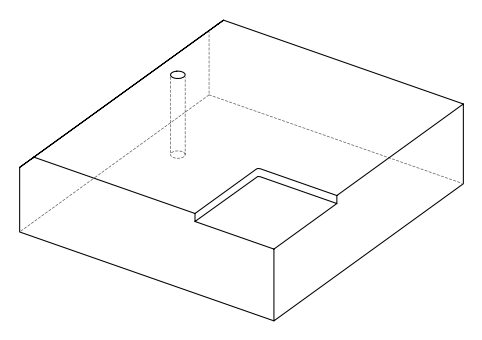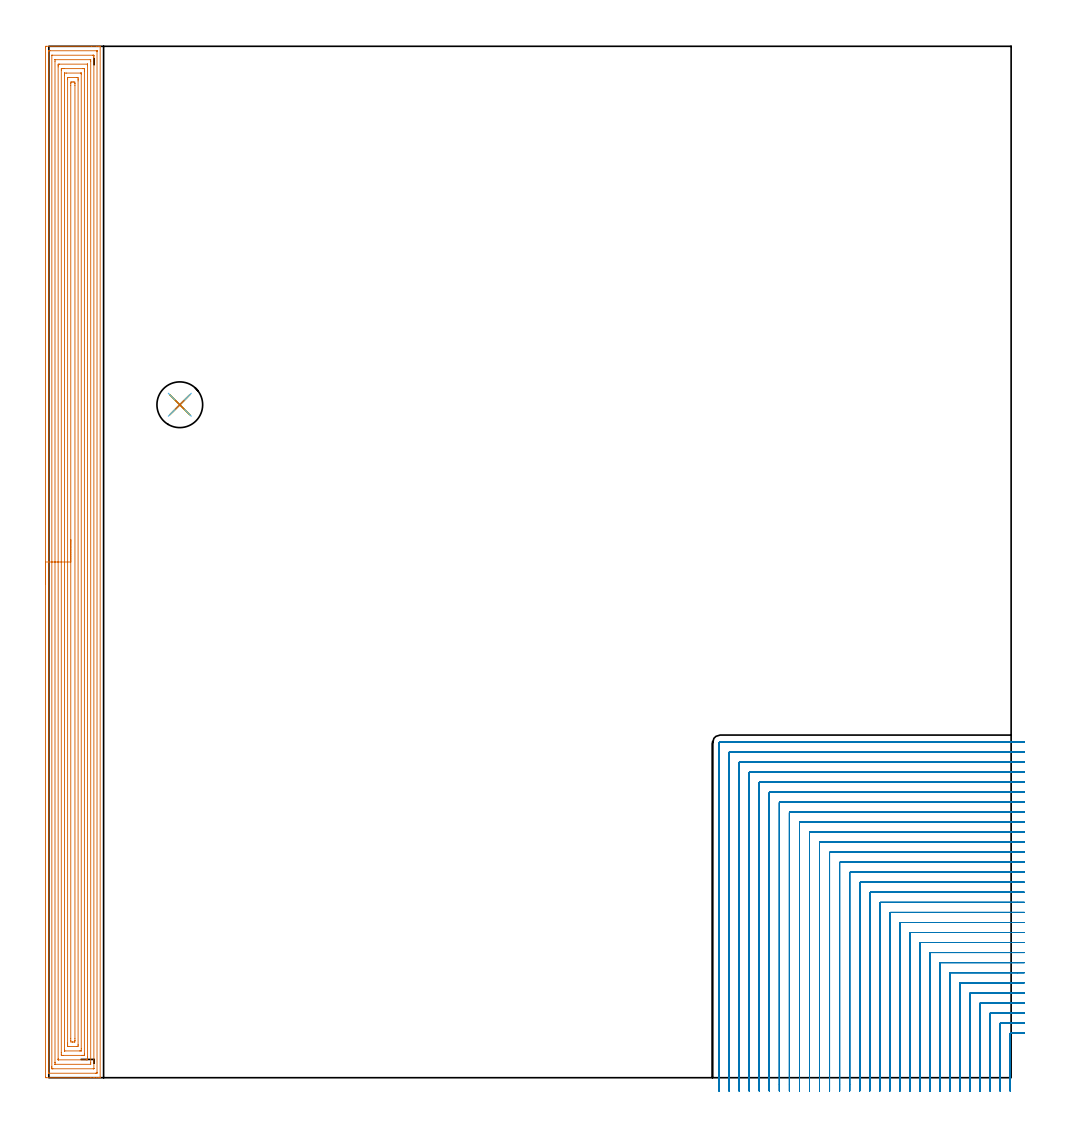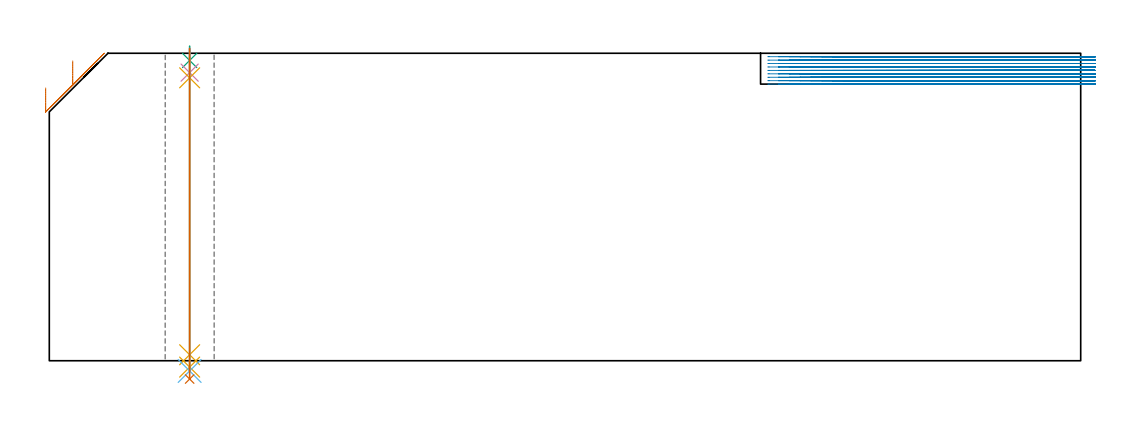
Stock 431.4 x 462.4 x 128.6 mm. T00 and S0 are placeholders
(PLAN: 7 operations, 6 tool changes, 130.7 min)
(1 AREA_MILL | FG_CHAMFER_SURFACE | UGT0205_001 | 33.67 min | 138772 mm3)
(2 MILL_CORNER_NOTCH_RECTANGULAR | CORNER_NOTCH_RECTANGULAR | UGT0201_124 | Follow Part, ap 1.5, ae 75% | 95.28 min | 265290 mm3)
(3 SPOT_DRILL | STEP1HOLE | NXT0321_9005460120000 | 0.05 min | 177 mm3)
(4 DRILL_BLIND_HOLE_INTO_CENTER | STEP1HOLE | UGT0301_178 | 0.04 min | 93 mm3)
(5 GUN_DRILL_THROUGH_HOLE | STEP1HOLE | UGT0307_001 | 0.58 min | 2345 mm3)
(6 SPADE_DRILL_TO_ENLARGE_THROUGH_HOLE | STEP1HOLE | UGT0306_003 | 0.54 min | 13076 mm3)
(7 DRILL_TO_ENLARGE_THROUGH_HOLE | STEP1HOLE | UGT0301_050 | 0.55 min | 26675 mm3)
(TOOL UGT0205_001 | Chamfer Mill 20 x 3 x 45 deg. | D20 FL50 Z2)
(TOOL UGT0201_124 | Carbide End Mill 6.0 | D6 FL15 Z4)
(TOOL NXT0321_9005460120000 | NC Spot Drill, 142deg, 12mm, Carbide, Uncoated | D12 PA142 FL30 Z2)
(TOOL UGT0301_178 | Twist Drill 5.4 mm | D5.4 PA118 FL55 Z2)
(TOOL UGT0307_001 | Gun Drill 5 mm | D5 PA130 FL24 Z1)
(TOOL UGT0306_003 | Spade Drill 12.5mm | D12.5 PA132 FL10 Z2)
(TOOL UGT0301_050 | Twist Drill 20.5 mm | D20.5 PA118 FL145 Z2)
(OP 1 AREA_MILL)
G17 G21 G94 G90
T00 M6
G54
G17 G0 G90 X-1.5 Y221.2 S1061 M3
G43 Z138.6 H0
Z114.1
G94 G1 Y221.238 Z113.228 F250.
Y221.352 Z112.364
Y221.541 Z111.512
Y221.803 Z110.68
Y222.137 Z109.874
Y222.54 Z109.1
Y223.008 Z108.364
Y223.54 Z107.672
Y224.129 Z107.029
Y224.772 Z106.44
Y225.464 Z105.908
Y226.2 Z105.44
Y226.974 Z105.037
Y227.78 Z104.703
Y228.612 Z104.441
Y229.464 Z104.252
Y230.328 Z104.138
Y231.2 Z104.1
Y461.777
X-1.497 Y462.046 Z104.102
X-1.492 Y462.39 Z104.106
X-1.143 Y462.4 Z104.454
X19.067 Z124.663
X21.478 Z127.074
X22.183 Z127.783
X22.505 Z128.105
X22.931 Y462.393 Z128.523
X22.997 Y462.39 Z128.588
X23. Y462.224 Z128.6
Y0.176
X22.997 Y0.01 Z128.588
X22.931 Y0.007 Z128.523
X22.505 Y0. Z128.105
X22.183 Z127.783
X21.478 Z127.074
X20.232 Z125.829
X18.796 Z124.392
X-1.144 Z104.454
X-1.492 Y0.01 Z104.106
X-1.499 Y0.356 Z104.099
X-1.5 Y0.372
Y231.2 Z104.1
X-0.086 Z105.514
X-0.085 Y459.99 Z105.515
X-0.084 Y460.096 Z105.516
X-0.081 Y460.204 Z105.519
X-0.074 Y460.39 Z105.526
X0.022 Y460.392 Z105.622
X0.506 Y460.399 Z106.106
X21.478 Z127.078
X21.537 Y460.398 Z127.137
X21.572 Y460.394 Z127.172
X21.577 Y460.392 Z127.177
X21.58 Y460.372 Z127.18
X21.583 Y460.311 Z127.183
X21.585 Y460.097 Z127.185
X21.586 Y459.99 Z127.186
X21.585 Y2.41 Z127.185
X21.584 Y2.304 Z127.184
X21.581 Y2.196 Z127.181
X21.574 Y2.01 Z127.174
X21.478 Y2.008 Z127.078
X20.994 Y2.001 Z126.594
X0.022 Z105.622
X-0.037 Y2.002 Z105.563
X-0.072 Y2.006 Z105.528
X-0.077 Y2.008 Z105.523
X-0.08 Y2.028 Z105.52
X-0.083 Y2.089 Z105.517
X-0.085 Y2.303 Z105.515
X-0.086 Y2.41 Z105.514
Y231.2
X1.328 Z106.928
X1.329 Y458.202 Z106.929
X1.33 Y458.322 Z106.93
X1.333 Y458.381 Z106.933
X1.334 Y458.388 Z106.934
X1.358 Y458.392 Z106.958
X1.414 Y458.396 Z107.014
X1.612 Y458.4 Z107.212
X19.69 Z125.29
X19.888 Y458.398 Z125.488
X20.02 Y458.395 Z125.62
X20.125 Y458.39 Z125.725
X20.165 Y458.382 Z125.765
X20.166 Y458.361 Z125.766
X20.169 Y458.202 Z125.769
X20.171 Y457.721 Z125.771
Y457.308
Y4.198
X20.17 Y4.078 Z125.77
X20.167 Y4.019 Z125.767
X20.166 Y4.012 Z125.766
X20.142 Y4.008 Z125.742
X20.086 Y4.004 Z125.686
X19.888 Y4. Z125.488
X1.81 Z107.41
X1.612 Y4.002 Z107.212
X1.48 Y4.005 Z107.08
X1.375 Y4.01 Z106.975
X1.335 Y4.018 Z106.935
X1.334 Y4.039 Z106.934
X1.331 Y4.198 Z106.931
X1.329 Y4.679 Z106.929
X1.328 Y5.092 Z106.928
Y231.2
X2.743 Z108.343
Y455.521
X2.748 Y456.37 Z108.348
X2.752 Y456.39 Z108.352
X2.774 Y456.395 Z108.374
X2.828 Y456.399 Z108.428
X18.565 Y456.4 Z124.165
X18.673 Y456.399 Z124.273
X18.726 Y456.395 Z124.326
X18.748 Y456.39 Z124.348
X18.75 Y456.376 Z124.35
X18.757 Y455.56 Z124.357
Y455.521
Y6.879
X18.751 Y6.03 Z124.351
X18.748 Y6.01 Z124.348
X18.726 Y6.005 Z124.326
X18.672 Y6.001 Z124.272
X2.935 Y6. Z108.535
X2.827 Y6.001 Z108.427
X2.774 Y6.005 Z108.374
X2.752 Y6.01 Z108.352
X2.75 Y6.024 Z108.35
X2.743 Y6.84 Z108.343
Y6.879
Y231.2
X4.157 Z109.757
Y453.175
X4.158 Y453.734 Z109.758
X4.16 Y454.065 Z109.76
X4.165 Y454.39 Z109.765
X4.492 Y454.396 Z110.092
X4.72 Y454.399 Z110.32
X17.236 Z122.836
X17.321 Y454.394 Z122.921
X17.337 Y454.39 Z122.937
X17.34 Y454.383 Z122.94
X17.342 Y454.371 Z122.942
X17.343 Y454.293 Z122.943
Y453.734
Y9.226
X17.342 Y8.666 Z122.942
X17.34 Y8.335 Z122.94
X17.335 Y8.01 Z122.935
X17.008 Y8.004 Z122.608
X16.78 Y8.001 Z122.38
X4.264 Z109.864
X4.179 Y8.006 Z109.779
X4.163 Y8.01 Z109.763
X4.16 Y8.016 Z109.76
X4.158 Y8.029 Z109.758
X4.157 Y8.107 Z109.757
Y8.666
Y231.2
X5.571 Z111.171
Y451.761
X5.572 Y451.946 Z111.172
X5.576 Y452.3 Z111.176
X5.578 Y452.38 Z111.178
X5.675 Y452.39 Z111.275
X5.829 Y452.397 Z111.429
X6.28 Y452.399 Z111.88
X6.72 Y452.4 Z112.32
X15.22 Z120.82
X15.662 Y452.398 Z121.262
X15.869 Y452.393 Z121.469
X15.911 Y452.39 Z121.511
X15.922 Y452.318 Z121.522
X15.926 Y452.134 Z121.526
X15.928 Y451.946 Z121.528
X15.929 Y451.238 Z121.529
Y451.052
X15.928 Y10.639 Z121.528
Y10.454
X15.924 Y10.1 Z121.524
X15.922 Y10.02 Z121.522
X15.825 Y10.01 Z121.425
X15.671 Y10.003 Z121.271
X15.22 Y10.001 Z120.82
X14.78 Y10. Z120.38
X6.28 Z111.88
X5.838 Y10.002 Z111.438
X5.631 Y10.007 Z111.231
X5.589 Y10.01 Z111.189
X5.578 Y10.082 Z111.178
X5.574 Y10.266 Z111.174
X5.572 Y10.454 Z111.172
X5.571 Y11.162 Z111.171
Y11.348
Y231.2
X6.985 Z112.585
X6.986 Y449.453 Z112.586
X6.989 Y450.159 Z112.589
X6.992 Y450.341 Z112.592
X6.999 Y450.39 Z112.599
X7.053 Y450.394 Z112.653
X7.174 Y450.397 Z112.774
X7.827 Y450.4 Z113.427
X14.326 Y450.399 Z119.926
X14.407 Y450.398 Z120.007
X14.471 Y450.394 Z120.071
X14.507 Y450.39 Z120.107
X14.509 Y450.346 Z120.109
X14.513 Y450.159 Z120.113
X14.514 Y449.971 Z120.114
Y12.947
X14.511 Y12.241 Z120.111
X14.508 Y12.059 Z120.108
X14.501 Y12.01 Z120.101
X14.447 Y12.006 Z120.047
X14.326 Y12.003 Z119.926
X13.673 Y12. Z119.273
X7.174 Y12.001 Z112.774
X7.093 Y12.002 Z112.693
X7.029 Y12.006 Z112.629
X6.993 Y12.01 Z112.593
X6.991 Y12.054 Z112.591
X6.987 Y12.241 Z112.587
X6.986 Y12.429 Z112.586
X6.985 Y231.2 Z112.585
X8.4 Z114.
Y447.478
X8.402 Y448.037 Z114.002
X8.407 Y448.371 Z114.007
X8.934 Y448.399 Z114.534
X8.962 Y448.4 Z114.562
X12.538 Y448.399 Z118.138
X13.093 Y448.371 Z118.693
X13.099 Y447.811 Z118.699
X13.1 Y447.478 Z118.7
Y446.915
Y14.922
X13.098 Y14.363 Z118.698
X13.093 Y14.029 Z118.693
X12.566 Y14.001 Z118.166
X12.538 Y14. Z118.138
X8.962 Y14.001 Z114.562
X8.407 Y14.029 Z114.007
X8.401 Y14.589 Z114.001
X8.4 Y14.922 Z114.
X8.399 Y15.485 Z113.999
X8.4 Y231.2 Z114.
X9.814 Z115.414
Y444.796
X9.815 Y445.69 Z115.415
X9.816 Y445.73 Z115.416
X9.856 Y446.39 Z115.456
X10.044 Y446.396 Z115.644
X10.75 Y446.399 Z116.35
X10.935 Z116.535
X11.644 Y446.39 Z117.244
X11.683 Y445.69 Z117.283
X11.685 Y445.65 Z117.285
X11.686 Y444.796 Z117.286
Y17.604
X11.684 Y16.71 Z117.284
X11.683 Y16.67 Z117.283
X11.644 Y16.01 Z117.244
X11.456 Y16.004 Z117.056
X10.75 Y16.001 Z116.35
X10.565 Z116.165
X9.856 Y16.01 Z115.456
X9.817 Y16.71 Z115.417
X9.815 Y16.75 Z115.415
X9.814 Y17.604 Z115.414
Y231.2
Y232.072 Z115.452
Y232.936 Z115.566
Y233.788 Z115.754
Y234.62 Z116.017
Y235.426 Z116.351
Y236.2 Z116.753
Y236.936 Z117.222
Y237.628 Z117.753
Y238.271 Z118.343
Y238.86 Z118.986
Y239.392 Z119.678
Y239.86 Z120.414
Y240.263 Z121.188
Y240.597 Z121.994
Y240.859 Z122.826
Y241.048 Z123.677
Y241.162 Z124.542
Y241.2 Z125.414
G0 Z138.6
M5
M2
(OP 2 MILL_CORNER_NOTCH_RECTANGULAR)
G17 G21 G94 G90
T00 M6
G54
G17 G0 G90 X437.4 Y20.1 S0 M3
G43 Z138.6 H0
Z127.167
G94 G1 X434.4 F250.
X431.292 F500.
G3 X431. Y19.808 R0.3
G1 Y-3.
Y-6. F250.
G0 Z138.6
X437.4 Y24.6
Z127.167
G1 X434.4
X426.792 F500.
G3 X426.5 Y24.308 R0.3
G1 Y-3.
Y-6. F250.
G0 Z138.6
X437.4 Y29.1
Z127.167
G1 X434.4
X422.292 F500.
G3 X422. Y28.808 R0.3
G1 Y-3.
Y-6. F250.
G0 Z138.6
X437.4 Y33.6
Z127.167
G1 X434.4
X417.793 F500.
G3 X417.5 Y33.307 R0.3
G1 Y-3.
Y-6. F250.
G0 Z138.6
X437.4 Y38.1
Z127.167
G1 X434.4
X413.293 F500.
G3 X413. Y37.807 R0.3
G1 Y-3.
Y-6. F250.
G0 Z138.6
X437.4 Y42.6
Z127.167
G1 X434.4
X408.793 F500.
G3 X408.5 Y42.307 R0.3
G1 Y-3.
Y-6. F250.
G0 Z138.6
X437.4 Y47.1
Z127.167
G1 X434.4
X404.293 F500.
G3 X404. Y46.807 R0.3
G1 Y-3.
Y-6. F250.
G0 Z138.6
X437.4 Y51.6
Z127.167
G1 X434.4
X399.793 F500.
G3 X399.5 Y51.307 R0.3
G1 Y-3.
Y-6. F250.
G0 Z138.6
X437.4 Y56.1
Z127.167
G1 X434.4
X395.294 F500.
G3 X395. Y55.806 R0.3
G1 Y-3.
Y-6. F250.
G0 Z138.6
X437.4 Y60.6
Z127.167
G1 X434.4
X390.794 F500.
G3 X390.5 Y60.306 R0.3
G1 Y-3.
Y-6. F250.
G0 Z138.6
X437.4 Y65.1
Z127.167
G1 X434.4
X386.294 F500.
G3 X386. Y64.806 R0.3
G1 Y-3.
Y-6. F250.
G0 Z138.6
X437.4 Y69.6
Z127.167
G1 X434.4
X381.794 F500.
G3 X381.5 Y69.306 R0.3
G1 Y-3.
Y-6. F250.
G0 Z138.6
X437.4 Y74.1
Z127.167
G1 X434.4
X377.294 F500.
G3 X377. Y73.806 R0.3
G1 Y-3.
Y-6. F250.
G0 Z138.6
X437.4 Y78.6
Z127.167
G1 X434.4
X372.794 F500.
G3 X372.5 Y78.306 R0.3
G1 Y-3.
Y-6. F250.
G0 Z138.6
X437.4 Y83.1
Z127.167
G1 X434.4
X368.295 F500.
G3 X368. Y82.805 R0.3
G1 Y-3.
Y-6. F250.
G0 Z138.6
X437.4 Y87.6
Z127.167
G1 X434.4
X363.795 F500.
G3 X363.5 Y87.305 R0.3
G1 Y-3.
Y-6. F250.
G0 Z138.6
X437.4 Y92.1
Z127.167
G1 X434.4
X359.295 F500.
G3 X359. Y91.805 R0.3
G1 Y-3.
Y-6. F250.
G0 Z138.6
X437.4 Y96.6
Z127.167
G1 X434.4
X354.795 F500.
G3 X354.5 Y96.305 R0.3
G1 Y-3.
Y-6. F250.
G0 Z138.6
X437.4 Y101.1
Z127.167
G1 X434.4
X350.295 F500.
G3 X350. Y100.805 R0.3
G1 Y-3.
Y-6. F250.
G0 Z138.6
X437.4 Y105.6
Z127.167
G1 X434.4
X345.796 F500.
G3 X345.5 Y105.304 R0.3
G1 Y-3.
Y-6. F250.
G0 Z138.6
X437.4 Y110.1
Z127.167
G1 X434.4
X341.296 F500.
G3 X341. Y109.804 R0.3
G1 Y-3.
Y-6. F250.
G0 Z138.6
X437.4 Y114.6
Z127.167
G1 X434.4
X336.796 F500.
G3 X336.5 Y114.304 R0.3
G1 Y-3.
Y-6. F250.
G0 Z138.6
X437.4 Y119.1
Z127.167
G1 X434.4
X332.296 F500.
G3 X332. Y118.804 R0.3
G1 Y-3.
Y-6. F250.
G0 Z138.6
X437.4 Y123.6
Z127.167
G1 X434.4
X327.796 F500.
G3 X327.5 Y123.304 R0.3
G1 Y-3.
Y-6. F250.
G0 Z138.6
X437.4 Y128.1
Z127.167
G1 X434.4
X323.296 F500.
G3 X323. Y127.804 R0.3
G1 Y-3.
Y-6. F250.
G0 Z138.6
X437.4 Y132.6
Z127.167
G1 X434.4
X318.797 F500.
G3 X318.5 Y132.303 R0.3
G1 Y-3.
Y-6. F250.
G0 Z138.6
X437.4 Y137.1
Z127.167
G1 X434.4
X314.297 F500.
G3 X314. Y136.803 R0.3
G1 Y-3.
Y-6. F250.
G0 Z138.6
X437.4 Y141.6
Z127.167
G1 X434.4
X309.797 F500.
G3 X309.5 Y141.303 R0.3
G1 Y-3.
Y-6. F250.
G0 Z138.6
X437.4 Y146.1
Z127.167
G1 X434.4
X305.297 F500.
G3 X305. Y145.803 R0.3
G1 Y-3.
Y-6. F250.
G0 Z138.6
X437.4 Y150.6
Z127.167
G1 X434.4
X301. F500.
G3 X300.5 Y150.1 R0.5
G1 Y-3.
Y-6. F250.
G0 Z138.6
X437.4 Y20.1
Z125.733
G1 X434.4
X431.292 F500.
G3 X431. Y19.808 R0.3
G1 Y-3.
Y-6. F250.
G0 Z138.6
X437.4 Y24.6
Z125.733
G1 X434.4
X426.792 F500.
G3 X426.5 Y24.308 R0.3
G1 Y-3.
Y-6. F250.
G0 Z138.6
X437.4 Y29.1
Z125.733
G1 X434.4
X422.292 F500.
G3 X422. Y28.808 R0.3
G1 Y-3.
Y-6. F250.
G0 Z138.6
X437.4 Y33.6
Z125.733
G1 X434.4
X417.793 F500.
G3 X417.5 Y33.307 R0.3
G1 Y-3.
Y-6. F250.
G0 Z138.6
X437.4 Y38.1
Z125.733
G1 X434.4
X413.293 F500.
G3 X413. Y37.807 R0.3
G1 Y-3.
Y-6. F250.
G0 Z138.6
X437.4 Y42.6
Z125.733
G1 X434.4
X408.793 F500.
G3 X408.5 Y42.307 R0.3
G1 Y-3.
Y-6. F250.
G0 Z138.6
X437.4 Y47.1
Z125.733
G1 X434.4
X404.293 F500.
G3 X404. Y46.807 R0.3
G1 Y-3.
Y-6. F250.
G0 Z138.6
X437.4 Y51.6
Z125.733
G1 X434.4
X399.793 F500.
G3 X399.5 Y51.307 R0.3
G1 Y-3.
Y-6. F250.
G0 Z138.6
X437.4 Y56.1
Z125.733
G1 X434.4
X395.294 F500.
G3 X395. Y55.806 R0.3
G1 Y-3.
Y-6. F250.
G0 Z138.6
X437.4 Y60.6
Z125.733
G1 X434.4
X390.794 F500.
G3 X390.5 Y60.306 R0.3
G1 Y-3.
Y-6. F250.
G0 Z138.6
X437.4 Y65.1
Z125.733
G1 X434.4
X386.294 F500.
G3 X386. Y64.806 R0.3
G1 Y-3.
Y-6. F250.
G0 Z138.6
X437.4 Y69.6
Z125.733
G1 X434.4
X381.794 F500.
G3 X381.5 Y69.306 R0.3
G1 Y-3.
Y-6. F250.
G0 Z138.6
X437.4 Y74.1
Z125.733
G1 X434.4
X377.294 F500.
G3 X377. Y73.806 R0.3
G1 Y-3.
Y-6. F250.
G0 Z138.6
X437.4 Y78.6
Z125.733
G1 X434.4
X372.794 F500.
G3 X372.5 Y78.306 R0.3
G1 Y-3.
Y-6. F250.
G0 Z138.6
X437.4 Y83.1
Z125.733
G1 X434.4
X368.295 F500.
G3 X368. Y82.805 R0.3
G1 Y-3.
Y-6. F250.
G0 Z138.6
X437.4 Y87.6
Z125.733
G1 X434.4
X363.795 F500.
G3 X363.5 Y87.305 R0.3
G1 Y-3.
Y-6. F250.
G0 Z138.6
X437.4 Y92.1
Z125.733
G1 X434.4
X359.295 F500.
G3 X359. Y91.805 R0.3
G1 Y-3.
Y-6. F250.
G0 Z138.6
X437.4 Y96.6
Z125.733
G1 X434.4
X354.795 F500.
G3 X354.5 Y96.305 R0.3
G1 Y-3.
Y-6. F250.
G0 Z138.6
X437.4 Y101.1
Z125.733
G1 X434.4
X350.295 F500.
G3 X350. Y100.805 R0.3
G1 Y-3.
Y-6. F250.
G0 Z138.6
X437.4 Y105.6
Z125.733
G1 X434.4
X345.796 F500.
G3 X345.5 Y105.304 R0.3
G1 Y-3.
Y-6. F250.
G0 Z138.6
X437.4 Y110.1
Z125.733
G1 X434.4
X341.296 F500.
G3 X341. Y109.804 R0.3
G1 Y-3.
Y-6. F250.
G0 Z138.6
X437.4 Y114.6
Z125.733
G1 X434.4
X336.796 F500.
G3 X336.5 Y114.304 R0.3
G1 Y-3.
Y-6. F250.
G0 Z138.6
X437.4 Y119.1
Z125.733
G1 X434.4
X332.296 F500.
G3 X332. Y118.804 R0.3
G1 Y-3.
Y-6. F250.
G0 Z138.6
X437.4 Y123.6
Z125.733
G1 X434.4
X327.796 F500.
G3 X327.5 Y123.304 R0.3
G1 Y-3.
Y-6. F250.
G0 Z138.6
X437.4 Y128.1
Z125.733
G1 X434.4
X323.296 F500.
G3 X323. Y127.804 R0.3
G1 Y-3.
Y-6. F250.
G0 Z138.6
X437.4 Y132.6
Z125.733
G1 X434.4
X318.797 F500.
G3 X318.5 Y132.303 R0.3
G1 Y-3.
Y-6. F250.
G0 Z138.6
X437.4 Y137.1
Z125.733
G1 X434.4
X314.297 F500.
G3 X314. Y136.803 R0.3
G1 Y-3.
Y-6. F250.
G0 Z138.6
X437.4 Y141.6
Z125.733
G1 X434.4
X309.797 F500.
G3 X309.5 Y141.303 R0.3
G1 Y-3.
Y-6. F250.
G0 Z138.6
X437.4 Y146.1
Z125.733
G1 X434.4
X305.297 F500.
G3 X305. Y145.803 R0.3
G1 Y-3.
Y-6. F250.
G0 Z138.6
X437.4 Y150.6
Z125.733
G1 X434.4
X301. F500.
G3 X300.5 Y150.1 R0.5
G1 Y-3.
Y-6. F250.
G0 Z138.6
X437.4 Y20.1
Z124.3
G1 X434.4
X431.292 F500.
G3 X431. Y19.808 R0.3
G1 Y-3.
Y-6. F250.
G0 Z138.6
X437.4 Y24.6
Z124.3
G1 X434.4
X426.792 F500.
G3 X426.5 Y24.308 R0.3
G1 Y-3.
Y-6. F250.
G0 Z138.6
X437.4 Y29.1
Z124.3
G1 X434.4
X422.292 F500.
G3 X422. Y28.808 R0.3
G1 Y-3.
Y-6. F250.
G0 Z138.6
X437.4 Y33.6
Z124.3
G1 X434.4
X417.793 F500.
G3 X417.5 Y33.307 R0.3
G1 Y-3.
Y-6. F250.
G0 Z138.6
X437.4 Y38.1
Z124.3
G1 X434.4
X413.293 F500.
G3 X413. Y37.807 R0.3
G1 Y-3.
Y-6. F250.
G0 Z138.6
X437.4 Y42.6
Z124.3
G1 X434.4
X408.793 F500.
G3 X408.5 Y42.307 R0.3
G1 Y-3.
Y-6. F250.
G0 Z138.6
X437.4 Y47.1
Z124.3
G1 X434.4
X404.293 F500.
G3 X404. Y46.807 R0.3
G1 Y-3.
Y-6. F250.
G0 Z138.6
X437.4 Y51.6
Z124.3
G1 X434.4
X399.793 F500.
G3 X399.5 Y51.307 R0.3
G1 Y-3.
Y-6. F250.
G0 Z138.6
X437.4 Y56.1
Z124.3
G1 X434.4
X395.294 F500.
G3 X395. Y55.806 R0.3
G1 Y-3.
Y-6. F250.
G0 Z138.6
X437.4 Y60.6
Z124.3
G1 X434.4
X390.794 F500.
G3 X390.5 Y60.306 R0.3
G1 Y-3.
Y-6. F250.
G0 Z138.6
X437.4 Y65.1
Z124.3
G1 X434.4
X386.294 F500.
G3 X386. Y64.806 R0.3
G1 Y-3.
Y-6. F250.
G0 Z138.6
X437.4 Y69.6
Z124.3
G1 X434.4
X381.794 F500.
G3 X381.5 Y69.306 R0.3
G1 Y-3.
Y-6. F250.
G0 Z138.6
X437.4 Y74.1
Z124.3
G1 X434.4
X377.294 F500.
G3 X377. Y73.806 R0.3
G1 Y-3.
Y-6. F250.
G0 Z138.6
X437.4 Y78.6
Z124.3
G1 X434.4
X372.794 F500.
G3 X372.5 Y78.306 R0.3
G1 Y-3.
Y-6. F250.
G0 Z138.6
X437.4 Y83.1
Z124.3
G1 X434.4
X368.295 F500.
G3 X368. Y82.805 R0.3
G1 Y-3.
Y-6. F250.
G0 Z138.6
X437.4 Y87.6
Z124.3
G1 X434.4
X363.795 F500.
G3 X363.5 Y87.305 R0.3
G1 Y-3.
Y-6. F250.
G0 Z138.6
X437.4 Y92.1
Z124.3
G1 X434.4
X359.295 F500.
G3 X359. Y91.805 R0.3
G1 Y-3.
Y-6. F250.
G0 Z138.6
X437.4 Y96.6
Z124.3
G1 X434.4
X354.795 F500.
G3 X354.5 Y96.305 R0.3
G1 Y-3.
Y-6. F250.
G0 Z138.6
X437.4 Y101.1
Z124.3
G1 X434.4
X350.295 F500.
G3 X350. Y100.805 R0.3
G1 Y-3.
Y-6. F250.
G0 Z138.6
X437.4 Y105.6
Z124.3
G1 X434.4
X345.796 F500.
G3 X345.5 Y105.304 R0.3
G1 Y-3.
Y-6. F250.
G0 Z138.6
X437.4 Y110.1
Z124.3
G1 X434.4
X341.296 F500.
G3 X341. Y109.804 R0.3
G1 Y-3.
Y-6. F250.
G0 Z138.6
X437.4 Y114.6
Z124.3
G1 X434.4
X336.796 F500.
G3 X336.5 Y114.304 R0.3
G1 Y-3.
Y-6. F250.
G0 Z138.6
X437.4 Y119.1
Z124.3
G1 X434.4
X332.296 F500.
G3 X332. Y118.804 R0.3
G1 Y-3.
Y-6. F250.
G0 Z138.6
X437.4 Y123.6
Z124.3
G1 X434.4
X327.796 F500.
G3 X327.5 Y123.304 R0.3
G1 Y-3.
Y-6. F250.
G0 Z138.6
X437.4 Y128.1
Z124.3
G1 X434.4
X323.296 F500.
G3 X323. Y127.804 R0.3
G1 Y-3.
Y-6. F250.
G0 Z138.6
X437.4 Y132.6
Z124.3
G1 X434.4
X318.797 F500.
G3 X318.5 Y132.303 R0.3
G1 Y-3.
Y-6. F250.
G0 Z138.6
X437.4 Y137.1
Z124.3
G1 X434.4
X314.297 F500.
G3 X314. Y136.803 R0.3
G1 Y-3.
Y-6. F250.
G0 Z138.6
X437.4 Y141.6
Z124.3
G1 X434.4
X309.797 F500.
G3 X309.5 Y141.303 R0.3
G1 Y-3.
Y-6. F250.
G0 Z138.6
X437.4 Y146.1
Z124.3
G1 X434.4
X305.297 F500.
G3 X305. Y145.803 R0.3
G1 Y-3.
Y-6. F250.
G0 Z138.6
X437.4 Y150.6
Z124.3
G1 X434.4
X301. F500.
G3 X300.5 Y150.1 R0.5
G1 Y-3.
Y-6. F250.
G0 Z138.6
X437.4 Y20.1
Z122.867
G1 X434.4
X431.292 F500.
G3 X431. Y19.808 R0.3
G1 Y-3.
Y-6. F250.
G0 Z138.6
X437.4 Y24.6
Z122.867
G1 X434.4
X426.792 F500.
G3 X426.5 Y24.308 R0.3
G1 Y-3.
Y-6. F250.
G0 Z138.6
X437.4 Y29.1
Z122.867
G1 X434.4
X422.292 F500.
G3 X422. Y28.808 R0.3
G1 Y-3.
Y-6. F250.
G0 Z138.6
X437.4 Y33.6
Z122.867
G1 X434.4
X417.793 F500.
G3 X417.5 Y33.307 R0.3
G1 Y-3.
Y-6. F250.
G0 Z138.6
X437.4 Y38.1
Z122.867
G1 X434.4
X413.293 F500.
G3 X413. Y37.807 R0.3
G1 Y-3.
Y-6. F250.
G0 Z138.6
X437.4 Y42.6
Z122.867
G1 X434.4
X408.793 F500.
G3 X408.5 Y42.307 R0.3
G1 Y-3.
Y-6. F250.
G0 Z138.6
X437.4 Y47.1
Z122.867
G1 X434.4
X404.293 F500.
G3 X404. Y46.807 R0.3
G1 Y-3.
Y-6. F250.
G0 Z138.6
X437.4 Y51.6
Z122.867
G1 X434.4
X399.793 F500.
G3 X399.5 Y51.307 R0.3
G1 Y-3.
Y-6. F250.
G0 Z138.6
X437.4 Y56.1
Z122.867
G1 X434.4
X395.294 F500.
G3 X395. Y55.806 R0.3
G1 Y-3.
Y-6. F250.
G0 Z138.6
X437.4 Y60.6
Z122.867
G1 X434.4
X390.794 F500.
G3 X390.5 Y60.306 R0.3
G1 Y-3.
Y-6. F250.
G0 Z138.6
X437.4 Y65.1
Z122.867
G1 X434.4
X386.294 F500.
G3 X386. Y64.806 R0.3
G1 Y-3.
Y-6. F250.
G0 Z138.6
X437.4 Y69.6
Z122.867
G1 X434.4
X381.794 F500.
G3 X381.5 Y69.306 R0.3
G1 Y-3.
Y-6. F250.
G0 Z138.6
X437.4 Y74.1
Z122.867
G1 X434.4
X377.294 F500.
G3 X377. Y73.806 R0.3
G1 Y-3.
Y-6. F250.
G0 Z138.6
X437.4 Y78.6
Z122.867
G1 X434.4
X372.794 F500.
G3 X372.5 Y78.306 R0.3
G1 Y-3.
Y-6. F250.
G0 Z138.6
X437.4 Y83.1
Z122.867
G1 X434.4
X368.295 F500.
G3 X368. Y82.805 R0.3
G1 Y-3.
Y-6. F250.
G0 Z138.6
X437.4 Y87.6
Z122.867
G1 X434.4
X363.795 F500.
G3 X363.5 Y87.305 R0.3
G1 Y-3.
Y-6. F250.
G0 Z138.6
X437.4 Y92.1
Z122.867
G1 X434.4
X359.295 F500.
G3 X359. Y91.805 R0.3
G1 Y-3.
Y-6. F250.
G0 Z138.6
X437.4 Y96.6
Z122.867
G1 X434.4
X354.795 F500.
G3 X354.5 Y96.305 R0.3
G1 Y-3.
Y-6. F250.
G0 Z138.6
X437.4 Y101.1
Z122.867
G1 X434.4
X350.295 F500.
G3 X350. Y100.805 R0.3
G1 Y-3.
Y-6. F250.
G0 Z138.6
X437.4 Y105.6
Z122.867
G1 X434.4
X345.796 F500.
G3 X345.5 Y105.304 R0.3
G1 Y-3.
Y-6. F250.
G0 Z138.6
X437.4 Y110.1
Z122.867
G1 X434.4
X341.296 F500.
G3 X341. Y109.804 R0.3
G1 Y-3.
Y-6. F250.
G0 Z138.6
X437.4 Y114.6
Z122.867
G1 X434.4
X336.796 F500.
G3 X336.5 Y114.304 R0.3
G1 Y-3.
Y-6. F250.
G0 Z138.6
X437.4 Y119.1
Z122.867
G1 X434.4
X332.296 F500.
G3 X332. Y118.804 R0.3
G1 Y-3.
Y-6. F250.
G0 Z138.6
X437.4 Y123.6
Z122.867
G1 X434.4
X327.796 F500.
G3 X327.5 Y123.304 R0.3
G1 Y-3.
Y-6. F250.
G0 Z138.6
X437.4 Y128.1
Z122.867
G1 X434.4
X323.296 F500.
G3 X323. Y127.804 R0.3
G1 Y-3.
Y-6. F250.
G0 Z138.6
X437.4 Y132.6
Z122.867
G1 X434.4
X318.797 F500.
G3 X318.5 Y132.303 R0.3
G1 Y-3.
Y-6. F250.
G0 Z138.6
X437.4 Y137.1
Z122.867
G1 X434.4
X314.297 F500.
G3 X314. Y136.803 R0.3
G1 Y-3.
Y-6. F250.
G0 Z138.6
X437.4 Y141.6
Z122.867
G1 X434.4
X309.797 F500.
G3 X309.5 Y141.303 R0.3
G1 Y-3.
Y-6. F250.
G0 Z138.6
X437.4 Y146.1
Z122.867
G1 X434.4
X305.297 F500.
G3 X305. Y145.803 R0.3
G1 Y-3.
Y-6. F250.
G0 Z138.6
X437.4 Y150.6
Z122.867
G1 X434.4
X301. F500.
G3 X300.5 Y150.1 R0.5
G1 Y-3.
Y-6. F250.
G0 Z138.6
X437.4 Y20.1
Z121.433
G1 X434.4
X431.292 F500.
G3 X431. Y19.808 R0.3
G1 Y-3.
Y-6. F250.
G0 Z138.6
X437.4 Y24.6
Z121.433
G1 X434.4
X426.792 F500.
G3 X426.5 Y24.308 R0.3
G1 Y-3.
Y-6. F250.
G0 Z138.6
X437.4 Y29.1
Z121.433
G1 X434.4
X422.292 F500.
G3 X422. Y28.808 R0.3
G1 Y-3.
Y-6. F250.
G0 Z138.6
X437.4 Y33.6
Z121.433
G1 X434.4
X417.793 F500.
G3 X417.5 Y33.307 R0.3
G1 Y-3.
Y-6. F250.
G0 Z138.6
X437.4 Y38.1
Z121.433
G1 X434.4
X413.293 F500.
G3 X413. Y37.807 R0.3
G1 Y-3.
Y-6. F250.
G0 Z138.6
X437.4 Y42.6
Z121.433
G1 X434.4
X408.793 F500.
G3 X408.5 Y42.307 R0.3
G1 Y-3.
Y-6. F250.
G0 Z138.6
X437.4 Y47.1
Z121.433
G1 X434.4
X404.293 F500.
G3 X404. Y46.807 R0.3
G1 Y-3.
Y-6. F250.
G0 Z138.6
X437.4 Y51.6
Z121.433
G1 X434.4
X399.793 F500.
G3 X399.5 Y51.307 R0.3
G1 Y-3.
Y-6. F250.
G0 Z138.6
X437.4 Y56.1
Z121.433
G1 X434.4
X395.294 F500.
G3 X395. Y55.806 R0.3
G1 Y-3.
Y-6. F250.
G0 Z138.6
X437.4 Y60.6
Z121.433
G1 X434.4
X390.794 F500.
G3 X390.5 Y60.306 R0.3
G1 Y-3.
Y-6. F250.
G0 Z138.6
X437.4 Y65.1
Z121.433
G1 X434.4
X386.294 F500.
G3 X386. Y64.806 R0.3
G1 Y-3.
Y-6. F250.
G0 Z138.6
X437.4 Y69.6
Z121.433
G1 X434.4
X381.794 F500.
G3 X381.5 Y69.306 R0.3
G1 Y-3.
Y-6. F250.
G0 Z138.6
X437.4 Y74.1
Z121.433
G1 X434.4
X377.294 F500.
G3 X377. Y73.806 R0.3
G1 Y-3.
Y-6. F250.
G0 Z138.6
X437.4 Y78.6
Z121.433
G1 X434.4
X372.794 F500.
G3 X372.5 Y78.306 R0.3
G1 Y-3.
Y-6. F250.
G0 Z138.6
X437.4 Y83.1
Z121.433
G1 X434.4
X368.295 F500.
G3 X368. Y82.805 R0.3
G1 Y-3.
Y-6. F250.
G0 Z138.6
X437.4 Y87.6
Z121.433
G1 X434.4
X363.795 F500.
G3 X363.5 Y87.305 R0.3
G1 Y-3.
Y-6. F250.
G0 Z138.6
X437.4 Y92.1
Z121.433
G1 X434.4
X359.295 F500.
G3 X359. Y91.805 R0.3
G1 Y-3.
Y-6. F250.
G0 Z138.6
X437.4 Y96.6
Z121.433
G1 X434.4
X354.795 F500.
G3 X354.5 Y96.305 R0.3
G1 Y-3.
Y-6. F250.
G0 Z138.6
X437.4 Y101.1
Z121.433
G1 X434.4
X350.295 F500.
G3 X350. Y100.805 R0.3
G1 Y-3.
Y-6. F250.
G0 Z138.6
X437.4 Y105.6
Z121.433
G1 X434.4
X345.796 F500.
G3 X345.5 Y105.304 R0.3
G1 Y-3.
Y-6. F250.
G0 Z138.6
X437.4 Y110.1
Z121.433
G1 X434.4
X341.296 F500.
G3 X341. Y109.804 R0.3
G1 Y-3.
Y-6. F250.
G0 Z138.6
X437.4 Y114.6
Z121.433
G1 X434.4
X336.796 F500.
G3 X336.5 Y114.304 R0.3
G1 Y-3.
Y-6. F250.
G0 Z138.6
X437.4 Y119.1
Z121.433
G1 X434.4
X332.296 F500.
G3 X332. Y118.804 R0.3
G1 Y-3.
Y-6. F250.
G0 Z138.6
X437.4 Y123.6
Z121.433
G1 X434.4
X327.796 F500.
G3 X327.5 Y123.304 R0.3
G1 Y-3.
Y-6. F250.
G0 Z138.6
X437.4 Y128.1
Z121.433
G1 X434.4
X323.296 F500.
G3 X323. Y127.803 R0.3
G1 Y-3.
Y-6. F250.
G0 Z138.6
X437.4 Y132.6
Z121.433
G1 X434.4
X318.797 F500.
G3 X318.5 Y132.303 R0.3
G1 Y-3.
Y-6. F250.
G0 Z138.6
X437.4 Y137.1
Z121.433
G1 X434.4
X314.297 F500.
G3 X314. Y136.803 R0.3
G1 Y-3.
Y-6. F250.
G0 Z138.6
X437.4 Y141.6
Z121.433
G1 X434.4
X309.797 F500.
G3 X309.5 Y141.303 R0.3
G1 Y-3.
Y-6. F250.
G0 Z138.6
X437.4 Y146.1
Z121.433
G1 X434.4
X305.297 F500.
G3 X305. Y145.803 R0.3
G1 Y-3.
Y-6. F250.
G0 Z138.6
X437.4 Y150.6
Z121.433
G1 X434.4
X301. F500.
G3 X300.5 Y150.1 R0.5
G1 Y-3.
Y-6. F250.
G0 Z138.6
X437.4 Y20.1
Z120.
G1 X434.4
X431.292 F500.
G3 X431. Y19.808 R0.3
G1 Y-3.
Y-6. F250.
G0 Z138.6
X437.4 Y24.6
Z120.
G1 X434.4
X426.792 F500.
G3 X426.5 Y24.308 R0.3
G1 Y-3.
Y-6. F250.
G0 Z138.6
X437.4 Y29.1
Z120.
G1 X434.4
X422.292 F500.
G3 X422. Y28.808 R0.3
G1 Y-3.
Y-6. F250.
G0 Z138.6
X437.4 Y33.6
Z120.
G1 X434.4
X417.793 F500.
G3 X417.5 Y33.307 R0.3
G1 Y-3.
Y-6. F250.
G0 Z138.6
X437.4 Y38.1
Z120.
G1 X434.4
X413.293 F500.
G3 X413. Y37.807 R0.3
G1 Y-3.
Y-6. F250.
G0 Z138.6
X437.4 Y42.6
Z120.
G1 X434.4
X408.793 F500.
G3 X408.5 Y42.307 R0.3
G1 Y-3.
Y-6. F250.
G0 Z138.6
X437.4 Y47.1
Z120.
G1 X434.4
X404.293 F500.
G3 X404. Y46.807 R0.3
G1 Y-3.
Y-6. F250.
G0 Z138.6
X437.4 Y51.6
Z120.
G1 X434.4
X399.793 F500.
G3 X399.5 Y51.307 R0.3
G1 Y-3.
Y-6. F250.
G0 Z138.6
X437.4 Y56.1
Z120.
G1 X434.4
X395.294 F500.
G3 X395. Y55.806 R0.3
G1 Y-3.
Y-6. F250.
G0 Z138.6
X437.4 Y60.6
Z120.
G1 X434.4
X390.794 F500.
G3 X390.5 Y60.306 R0.3
G1 Y-3.
Y-6. F250.
G0 Z138.6
X437.4 Y65.1
Z120.
G1 X434.4
X386.294 F500.
G3 X386. Y64.806 R0.3
G1 Y-3.
Y-6. F250.
G0 Z138.6
X437.4 Y69.6
Z120.
G1 X434.4
X381.794 F500.
G3 X381.5 Y69.306 R0.3
G1 Y-3.
Y-6. F250.
G0 Z138.6
X437.4 Y74.1
Z120.
G1 X434.4
X377.294 F500.
G3 X377. Y73.806 R0.3
G1 Y-3.
Y-6. F250.
G0 Z138.6
X437.4 Y78.6
Z120.
G1 X434.4
X372.794 F500.
G3 X372.5 Y78.306 R0.3
G1 Y-3.
Y-6. F250.
G0 Z138.6
X437.4 Y83.1
Z120.
G1 X434.4
X368.295 F500.
G3 X368. Y82.805 R0.3
G1 Y-3.
Y-6. F250.
G0 Z138.6
X437.4 Y87.6
Z120.
G1 X434.4
X363.795 F500.
G3 X363.5 Y87.305 R0.3
G1 Y-3.
Y-6. F250.
G0 Z138.6
X437.4 Y92.1
Z120.
G1 X434.4
X359.295 F500.
G3 X359. Y91.805 R0.3
G1 Y-3.
Y-6. F250.
G0 Z138.6
X437.4 Y96.6
Z120.
G1 X434.4
X354.795 F500.
G3 X354.5 Y96.305 R0.3
G1 Y-3.
Y-6. F250.
G0 Z138.6
X437.4 Y101.1
Z120.
G1 X434.4
X350.295 F500.
G3 X350. Y100.805 R0.3
G1 Y-3.
Y-6. F250.
G0 Z138.6
X437.4 Y105.6
Z120.
G1 X434.4
X345.796 F500.
G3 X345.5 Y105.304 R0.3
G1 Y-3.
Y-6. F250.
G0 Z138.6
X437.4 Y110.1
Z120.
G1 X434.4
X341.296 F500.
G3 X341. Y109.804 R0.3
G1 Y-3.
Y-6. F250.
G0 Z138.6
X437.4 Y114.6
Z120.
G1 X434.4
X336.796 F500.
G3 X336.5 Y114.304 R0.3
G1 Y-3.
Y-6. F250.
G0 Z138.6
X437.4 Y119.1
Z120.
G1 X434.4
X332.296 F500.
G3 X332. Y118.804 R0.3
G1 Y-3.
Y-6. F250.
G0 Z138.6
X437.4 Y123.6
Z120.
G1 X434.4
X327.796 F500.
G3 X327.5 Y123.304 R0.3
G1 Y-3.
Y-6. F250.
G0 Z138.6
X437.4 Y128.1
Z120.
G1 X434.4
X323.296 F500.
G3 X323. Y127.804 R0.3
G1 Y-3.
Y-6. F250.
G0 Z138.6
X437.4 Y132.6
Z120.
G1 X434.4
X318.797 F500.
G3 X318.5 Y132.303 R0.3
G1 Y-3.
Y-6. F250.
G0 Z138.6
X437.4 Y137.1
Z120.
G1 X434.4
X314.297 F500.
G3 X314. Y136.803 R0.3
G1 Y-3.
Y-6. F250.
G0 Z138.6
X437.4 Y141.6
Z120.
G1 X434.4
X309.797 F500.
G3 X309.5 Y141.303 R0.3
G1 Y-3.
Y-6. F250.
G0 Z138.6
X437.4 Y146.1
Z120.
G1 X434.4
X305.297 F500.
G3 X305. Y145.803 R0.3
G1 Y-3.
Y-6. F250.
G0 Z138.6
X437.4 Y150.6
Z120.
G1 X434.4
X301. F500.
G3 X300.5 Y150.1 R0.5
G1 Y-3.
Y-6. F250.
G0 Z138.6
X437.4 Y20.1
Z118.567
G1 X434.4
X431.292 F500.
G3 X431. Y19.808 R0.3
G1 Y-3.
Y-6. F250.
G0 Z138.6
X437.4 Y24.6
Z118.567
G1 X434.4
X426.792 F500.
G3 X426.5 Y24.308 R0.3
G1 Y-3.
Y-6. F250.
G0 Z138.6
X437.4 Y29.1
Z118.567
G1 X434.4
X422.292 F500.
G3 X422. Y28.808 R0.3
G1 Y-3.
Y-6. F250.
G0 Z138.6
X437.4 Y33.6
Z118.567
G1 X434.4
X417.793 F500.
G3 X417.5 Y33.307 R0.3
G1 Y-3.
Y-6. F250.
G0 Z138.6
X437.4 Y38.1
Z118.567
G1 X434.4
X413.293 F500.
G3 X413. Y37.807 R0.3
G1 Y-3.
Y-6. F250.
G0 Z138.6
X437.4 Y42.6
Z118.567
G1 X434.4
X408.793 F500.
G3 X408.5 Y42.307 R0.3
G1 Y-3.
Y-6. F250.
G0 Z138.6
X437.4 Y47.1
Z118.567
G1 X434.4
X404.293 F500.
G3 X404. Y46.807 R0.3
G1 Y-3.
Y-6. F250.
G0 Z138.6
X437.4 Y51.6
Z118.567
G1 X434.4
X399.793 F500.
G3 X399.5 Y51.307 R0.3
G1 Y-3.
Y-6. F250.
G0 Z138.6
X437.4 Y56.1
Z118.567
G1 X434.4
X395.294 F500.
G3 X395. Y55.806 R0.3
G1 Y-3.
Y-6. F250.
G0 Z138.6
X437.4 Y60.6
Z118.567
G1 X434.4
X390.794 F500.
G3 X390.5 Y60.306 R0.3
G1 Y-3.
Y-6. F250.
G0 Z138.6
X437.4 Y65.1
Z118.567
G1 X434.4
X386.294 F500.
G3 X386. Y64.806 R0.3
G1 Y-3.
Y-6. F250.
G0 Z138.6
X437.4 Y69.6
Z118.567
G1 X434.4
X381.794 F500.
G3 X381.5 Y69.306 R0.3
G1 Y-3.
Y-6. F250.
G0 Z138.6
X437.4 Y74.1
Z118.567
G1 X434.4
X377.294 F500.
G3 X377. Y73.806 R0.3
G1 Y-3.
Y-6. F250.
G0 Z138.6
X437.4 Y78.6
Z118.567
G1 X434.4
X372.794 F500.
G3 X372.5 Y78.306 R0.3
G1 Y-3.
Y-6. F250.
G0 Z138.6
X437.4 Y83.1
Z118.567
G1 X434.4
X368.295 F500.
G3 X368. Y82.805 R0.3
G1 Y-3.
Y-6. F250.
G0 Z138.6
X437.4 Y87.6
Z118.567
G1 X434.4
X363.795 F500.
G3 X363.5 Y87.305 R0.3
G1 Y-3.
Y-6. F250.
G0 Z138.6
X437.4 Y92.1
Z118.567
G1 X434.4
X359.295 F500.
G3 X359. Y91.805 R0.3
G1 Y-3.
Y-6. F250.
G0 Z138.6
X437.4 Y96.6
Z118.567
G1 X434.4
X354.795 F500.
G3 X354.5 Y96.305 R0.3
G1 Y-3.
Y-6. F250.
G0 Z138.6
X437.4 Y101.1
Z118.567
G1 X434.4
X350.295 F500.
G3 X350. Y100.805 R0.3
G1 Y-3.
Y-6. F250.
G0 Z138.6
X437.4 Y105.6
Z118.567
G1 X434.4
X345.796 F500.
G3 X345.5 Y105.304 R0.3
G1 Y-3.
Y-6. F250.
G0 Z138.6
X437.4 Y110.1
Z118.567
G1 X434.4
X341.296 F500.
G3 X341. Y109.804 R0.3
G1 Y-3.
Y-6. F250.
G0 Z138.6
X437.4 Y114.6
Z118.567
G1 X434.4
X336.796 F500.
G3 X336.5 Y114.304 R0.3
G1 Y-3.
Y-6. F250.
G0 Z138.6
X437.4 Y119.1
Z118.567
G1 X434.4
X332.296 F500.
G3 X332. Y118.804 R0.3
G1 Y-3.
Y-6. F250.
G0 Z138.6
X437.4 Y123.6
Z118.567
G1 X434.4
X327.796 F500.
G3 X327.5 Y123.304 R0.3
G1 Y-3.
Y-6. F250.
G0 Z138.6
X437.4 Y128.1
Z118.567
G1 X434.4
X323.296 F500.
G3 X323. Y127.803 R0.3
G1 Y-3.
Y-6. F250.
G0 Z138.6
X437.4 Y132.6
Z118.567
G1 X434.4
X318.797 F500.
G3 X318.5 Y132.303 R0.3
G1 Y-3.
Y-6. F250.
G0 Z138.6
X437.4 Y137.1
Z118.567
G1 X434.4
X314.297 F500.
G3 X314. Y136.803 R0.3
G1 Y-3.
Y-6. F250.
G0 Z138.6
X437.4 Y141.6
Z118.567
G1 X434.4
X309.797 F500.
G3 X309.5 Y141.303 R0.3
G1 Y-3.
Y-6. F250.
G0 Z138.6
X437.4 Y146.1
Z118.567
G1 X434.4
X305.297 F500.
G3 X305. Y145.803 R0.3
G1 Y-3.
Y-6. F250.
G0 Z138.6
X437.4 Y150.6
Z118.567
G1 X434.4
X301. F500.
G3 X300.5 Y150.1 R0.5
G1 Y-3.
Y-6. F250.
G0 Z138.6
X437.4 Y20.1
Z117.133
G1 X434.4
X431.292 F500.
G3 X431. Y19.808 R0.3
G1 Y-3.
Y-6. F250.
G0 Z138.6
X437.4 Y24.6
Z117.133
G1 X434.4
X426.792 F500.
G3 X426.5 Y24.308 R0.3
G1 Y-3.
Y-6. F250.
G0 Z138.6
X437.4 Y29.1
Z117.133
G1 X434.4
X422.292 F500.
G3 X422. Y28.808 R0.3
G1 Y-3.
Y-6. F250.
G0 Z138.6
X437.4 Y33.6
Z117.133
G1 X434.4
X417.793 F500.
G3 X417.5 Y33.307 R0.3
G1 Y-3.
Y-6. F250.
G0 Z138.6
X437.4 Y38.1
Z117.133
G1 X434.4
X413.293 F500.
G3 X413. Y37.807 R0.3
G1 Y-3.
Y-6. F250.
G0 Z138.6
X437.4 Y42.6
Z117.133
G1 X434.4
X408.793 F500.
G3 X408.5 Y42.307 R0.3
G1 Y-3.
Y-6. F250.
G0 Z138.6
X437.4 Y47.1
Z117.133
G1 X434.4
X404.293 F500.
G3 X404. Y46.807 R0.3
G1 Y-3.
Y-6. F250.
G0 Z138.6
X437.4 Y51.6
Z117.133
G1 X434.4
X399.793 F500.
G3 X399.5 Y51.307 R0.3
G1 Y-3.
Y-6. F250.
G0 Z138.6
X437.4 Y56.1
Z117.133
G1 X434.4
X395.294 F500.
G3 X395. Y55.806 R0.3
G1 Y-3.
Y-6. F250.
G0 Z138.6
X437.4 Y60.6
Z117.133
G1 X434.4
X390.794 F500.
G3 X390.5 Y60.306 R0.3
G1 Y-3.
Y-6. F250.
G0 Z138.6
X437.4 Y65.1
Z117.133
G1 X434.4
X386.294 F500.
G3 X386. Y64.806 R0.3
G1 Y-3.
Y-6. F250.
G0 Z138.6
X437.4 Y69.6
Z117.133
G1 X434.4
X381.794 F500.
G3 X381.5 Y69.306 R0.3
G1 Y-3.
Y-6. F250.
G0 Z138.6
X437.4 Y74.1
Z117.133
G1 X434.4
X377.294 F500.
G3 X377. Y73.806 R0.3
G1 Y-3.
Y-6. F250.
G0 Z138.6
X437.4 Y78.6
Z117.133
G1 X434.4
X372.794 F500.
G3 X372.5 Y78.306 R0.3
G1 Y-3.
Y-6. F250.
G0 Z138.6
X437.4 Y83.1
Z117.133
G1 X434.4
X368.295 F500.
G3 X368. Y82.805 R0.3
G1 Y-3.
Y-6. F250.
G0 Z138.6
X437.4 Y87.6
Z117.133
G1 X434.4
X363.795 F500.
G3 X363.5 Y87.305 R0.3
G1 Y-3.
Y-6. F250.
G0 Z138.6
X437.4 Y92.1
Z117.133
G1 X434.4
X359.295 F500.
G3 X359. Y91.805 R0.3
G1 Y-3.
Y-6. F250.
G0 Z138.6
X437.4 Y96.6
Z117.133
G1 X434.4
X354.795 F500.
G3 X354.5 Y96.305 R0.3
G1 Y-3.
Y-6. F250.
G0 Z138.6
X437.4 Y101.1
Z117.133
G1 X434.4
X350.295 F500.
G3 X350. Y100.805 R0.3
G1 Y-3.
Y-6. F250.
G0 Z138.6
X437.4 Y105.6
Z117.133
G1 X434.4
X345.796 F500.
G3 X345.5 Y105.304 R0.3
G1 Y-3.
Y-6. F250.
G0 Z138.6
X437.4 Y110.1
Z117.133
G1 X434.4
X341.296 F500.
G3 X341. Y109.804 R0.3
G1 Y-3.
Y-6. F250.
G0 Z138.6
X437.4 Y114.6
Z117.133
G1 X434.4
X336.796 F500.
G3 X336.5 Y114.304 R0.3
G1 Y-3.
Y-6. F250.
G0 Z138.6
X437.4 Y119.1
Z117.133
G1 X434.4
X332.296 F500.
G3 X332. Y118.804 R0.3
G1 Y-3.
Y-6. F250.
G0 Z138.6
X437.4 Y123.6
Z117.133
G1 X434.4
X327.796 F500.
G3 X327.5 Y123.304 R0.3
G1 Y-3.
Y-6. F250.
G0 Z138.6
X437.4 Y128.1
Z117.133
G1 X434.4
X323.296 F500.
G3 X323. Y127.804 R0.3
G1 Y-3.
Y-6. F250.
G0 Z138.6
X437.4 Y132.6
Z117.133
G1 X434.4
X318.797 F500.
G3 X318.5 Y132.303 R0.3
G1 Y-3.
Y-6. F250.
G0 Z138.6
X437.4 Y137.1
Z117.133
G1 X434.4
X314.297 F500.
G3 X314. Y136.803 R0.3
G1 Y-3.
Y-6. F250.
G0 Z138.6
X437.4 Y141.6
Z117.133
G1 X434.4
X309.797 F500.
G3 X309.5 Y141.303 R0.3
G1 Y-3.
Y-6. F250.
G0 Z138.6
X437.4 Y146.1
Z117.133
G1 X434.4
X305.297 F500.
G3 X305. Y145.803 R0.3
G1 Y-3.
Y-6. F250.
G0 Z138.6
X437.4 Y150.6
Z117.133
G1 X434.4
X301. F500.
G3 X300.5 Y150.1 R0.5
G1 Y-3.
Y-6. F250.
G0 Z138.6
X437.4 Y20.1
Z115.7
G1 X434.4
X431.292 F500.
G3 X431. Y19.808 R0.3
G1 Y-3.
Y-6. F250.
G0 Z138.6
X437.4 Y24.6
Z115.7
G1 X434.4
X426.792 F500.
G3 X426.5 Y24.308 R0.3
G1 Y-3.
Y-6. F250.
G0 Z138.6
X437.4 Y29.1
Z115.7
G1 X434.4
X422.292 F500.
G3 X422. Y28.808 R0.3
G1 Y-3.
Y-6. F250.
G0 Z138.6
X437.4 Y33.6
Z115.7
G1 X434.4
X417.793 F500.
G3 X417.5 Y33.307 R0.3
G1 Y-3.
Y-6. F250.
G0 Z138.6
X437.4 Y38.1
Z115.7
G1 X434.4
X413.293 F500.
G3 X413. Y37.807 R0.3
G1 Y-3.
Y-6. F250.
G0 Z138.6
X437.4 Y42.6
Z115.7
G1 X434.4
X408.793 F500.
G3 X408.5 Y42.307 R0.3
G1 Y-3.
Y-6. F250.
G0 Z138.6
X437.4 Y47.1
Z115.7
G1 X434.4
X404.293 F500.
G3 X404. Y46.807 R0.3
G1 Y-3.
Y-6. F250.
G0 Z138.6
X437.4 Y51.6
Z115.7
G1 X434.4
X399.793 F500.
G3 X399.5 Y51.307 R0.3
G1 Y-3.
Y-6. F250.
G0 Z138.6
X437.4 Y56.1
Z115.7
G1 X434.4
X395.294 F500.
G3 X395. Y55.806 R0.3
G1 Y-3.
Y-6. F250.
G0 Z138.6
X437.4 Y60.6
Z115.7
G1 X434.4
X390.794 F500.
G3 X390.5 Y60.306 R0.3
G1 Y-3.
Y-6. F250.
G0 Z138.6
X437.4 Y65.1
Z115.7
G1 X434.4
X386.294 F500.
G3 X386. Y64.806 R0.3
G1 Y-3.
Y-6. F250.
G0 Z138.6
X437.4 Y69.6
Z115.7
G1 X434.4
X381.794 F500.
G3 X381.5 Y69.306 R0.3
G1 Y-3.
Y-6. F250.
G0 Z138.6
X437.4 Y74.1
Z115.7
G1 X434.4
X377.294 F500.
G3 X377. Y73.806 R0.3
G1 Y-3.
Y-6. F250.
G0 Z138.6
X437.4 Y78.6
Z115.7
G1 X434.4
X372.794 F500.
G3 X372.5 Y78.306 R0.3
G1 Y-3.
Y-6. F250.
G0 Z138.6
X437.4 Y83.1
Z115.7
G1 X434.4
X368.295 F500.
G3 X368. Y82.805 R0.3
G1 Y-3.
Y-6. F250.
G0 Z138.6
X437.4 Y87.6
Z115.7
G1 X434.4
X363.795 F500.
G3 X363.5 Y87.305 R0.3
G1 Y-3.
Y-6. F250.
G0 Z138.6
X437.4 Y92.1
Z115.7
G1 X434.4
X359.295 F500.
G3 X359. Y91.805 R0.3
G1 Y-3.
Y-6. F250.
G0 Z138.6
X437.4 Y96.6
Z115.7
G1 X434.4
X354.795 F500.
G3 X354.5 Y96.305 R0.3
G1 Y-3.
Y-6. F250.
G0 Z138.6
X437.4 Y101.1
Z115.7
G1 X434.4
X350.295 F500.
G3 X350. Y100.805 R0.3
G1 Y-3.
Y-6. F250.
G0 Z138.6
X437.4 Y105.6
Z115.7
G1 X434.4
X345.796 F500.
G3 X345.5 Y105.304 R0.3
G1 Y-3.
Y-6. F250.
G0 Z138.6
X437.4 Y110.1
Z115.7
G1 X434.4
X341.296 F500.
G3 X341. Y109.804 R0.3
G1 Y-3.
Y-6. F250.
G0 Z138.6
X437.4 Y114.6
Z115.7
G1 X434.4
X336.796 F500.
G3 X336.5 Y114.304 R0.3
G1 Y-3.
Y-6. F250.
G0 Z138.6
X437.4 Y119.1
Z115.7
G1 X434.4
X332.296 F500.
G3 X332. Y118.804 R0.3
G1 Y-3.
Y-6. F250.
G0 Z138.6
X437.4 Y123.6
Z115.7
G1 X434.4
X327.796 F500.
G3 X327.5 Y123.304 R0.3
G1 Y-3.
Y-6. F250.
G0 Z138.6
X437.4 Y128.1
Z115.7
G1 X434.4
X323.296 F500.
G3 X323. Y127.804 R0.3
G1 Y-3.
Y-6. F250.
G0 Z138.6
X437.4 Y132.6
Z115.7
G1 X434.4
X318.797 F500.
G3 X318.5 Y132.303 R0.3
G1 Y-3.
Y-6. F250.
G0 Z138.6
X437.4 Y137.1
Z115.7
G1 X434.4
X314.297 F500.
G3 X314. Y136.803 R0.3
G1 Y-3.
Y-6. F250.
G0 Z138.6
X437.4 Y141.6
Z115.7
G1 X434.4
X309.797 F500.
G3 X309.5 Y141.303 R0.3
G1 Y-3.
Y-6. F250.
G0 Z138.6
X437.4 Y146.1
Z115.7
G1 X434.4
X305.297 F500.
G3 X305. Y145.803 R0.3
G1 Y-3.
Y-6. F250.
G0 Z138.6
X437.4 Y150.6
Z115.7
G1 X434.4
X301. F500.
G3 X300.5 Y150.1 R0.5
G1 Y-3.
Y-6. F250.
G0 Z138.6
M5
M2
(OP 3 SPOT_DRILL)
G17 G21 G94 G90
T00 M6
G54
G17 G0 G90 X58.7 Y301.7 S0 M3
G43 Z138.6 H0
G94 G81 G98 Z125.6 F250. R131.6
G80
M5
M2
(OP 4 DRILL_BLIND_HOLE_INTO_CENTER)
G17 G21 G94 G90
T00 M6
G54
G17 G0 G90 X58.7 Y301.7 S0 M3
G43 Z138.6 H0
G94 G81 G98 Z120.5 F250. R130.6
G80
M5
M2
(OP 5 GUN_DRILL_THROUGH_HOLE)
G17 G21 G94 G90
T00 M6
G54
G17 G0 G90 X58.7 Y301.7 M8
G43 Z138.6 H0
Z126.922
S716 M3
G94 G1 Z118.336 F125. M26
G4 X.084
Z2.5 F250.
G4 X.084
Z-2.666 F125.
G4 X.084
M5
M9
G0 Z126.922
Z138.6
M2
(OP 6 SPADE_DRILL_TO_ENLARGE_THROUGH_HOLE)
G17 G21 G94 G90
T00 M6
G54
G17 G0 G90 X58.7 Y301.7 S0 M3
G43 Z138.6 H0
G94 G73 G98 Z-4.283 F250. Q12.08 R130.6
G80
M5
M2
(OP 7 DRILL_TO_ENLARGE_THROUGH_HOLE)
G17 G21 G94 G90
T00 M6
G54
G17 G0 G90 X58.7 Y301.7 S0 M3
G43 Z138.6 H0
G94 G73 G98 Z-7.659 F250. Q19.466 R130.6
G80
M5
M2
